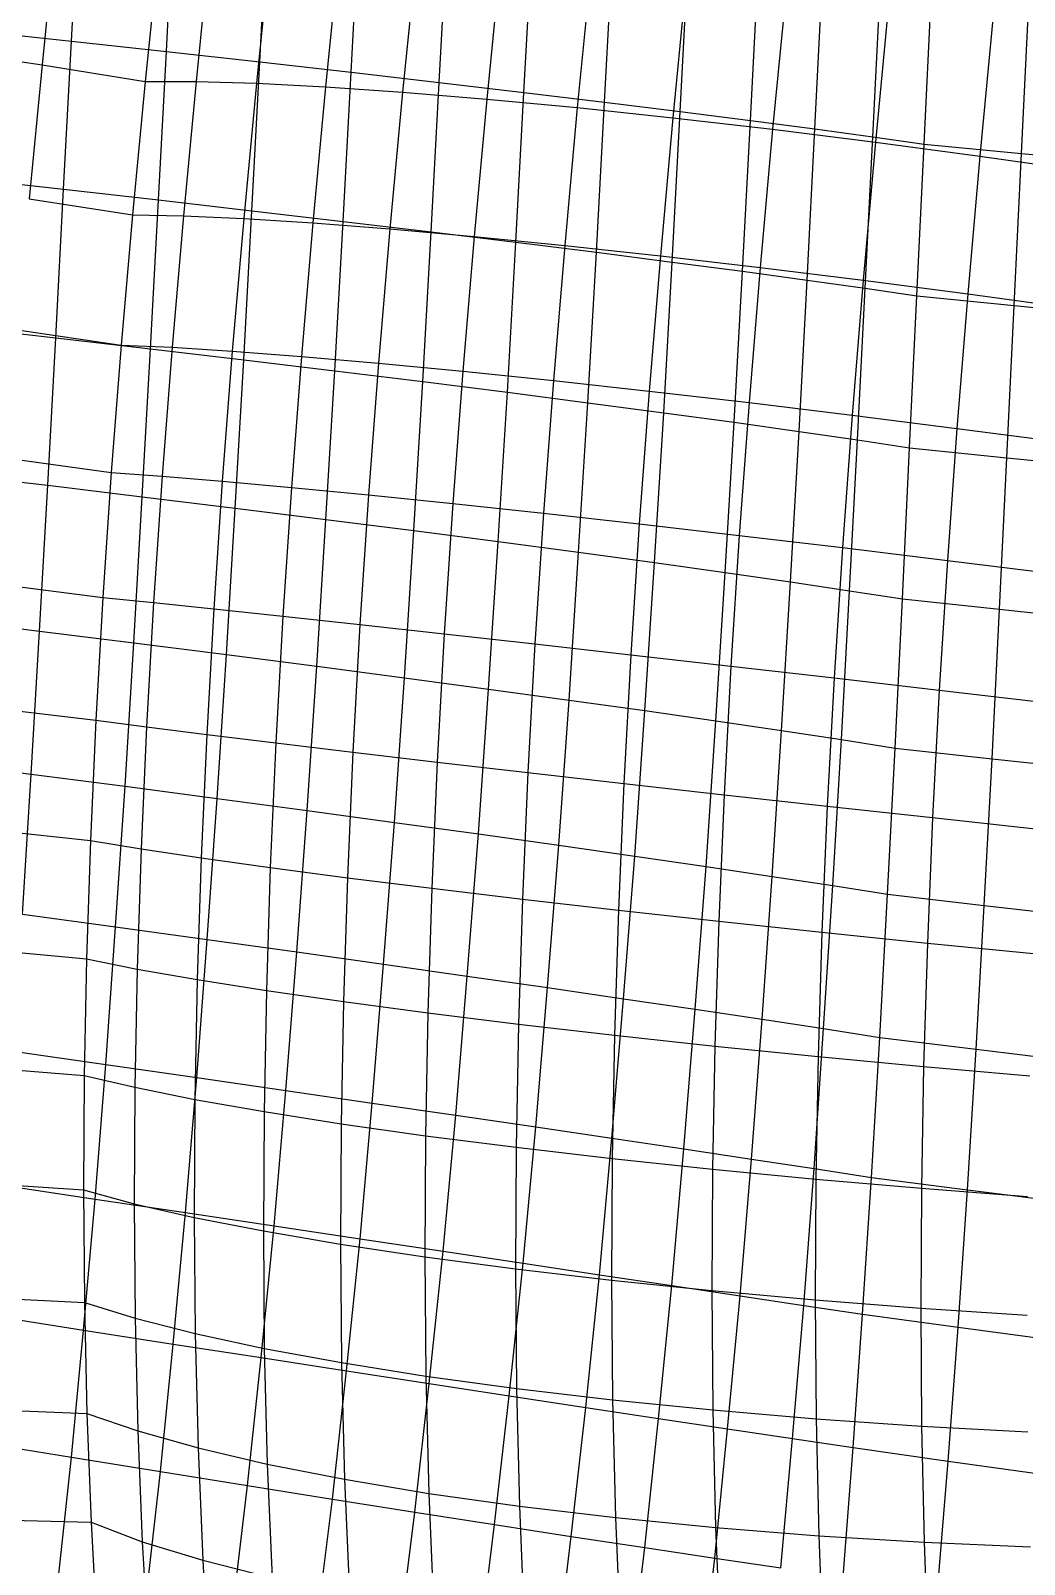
# Model space of a CAD drawing. Extents: x -429 to 429, y -1 to 209.
# Drawn here: x -267.84 to -247.91, y 50.21 to 80.99 of the extents above; entities that cross this region are included whole.
import ezdxf

# ---------------------------------------------------------------- set-up
doc = ezdxf.new("R2010")
doc.units = 0

msp = doc.modelspace()

# ---------------------------------------------------------------- linework, layer by layer
at = {"layer": 'default', "color": 3, "linetype": 'CONTINUOUS'}
for p, q in [((-267.019, 80.778, 86.203), (-266.864, 83.73, 86.238)), ((-265.114, 80.569, 85.945), (-264.958, 83.529, 85.987)), ((-263.24, 80.36, 85.526), (-263.083, 83.327, 85.571)), ((-261.411, 80.152, 84.947), (-261.253, 83.127, 84.996)), ((-259.641, 79.947, 84.213), (-259.482, 82.928, 84.264)), ((-257.942, 79.746, 83.33), (-257.783, 82.734, 83.381)), ((-256.328, 79.551, 82.304), (-256.169, 82.546, 82.354)), ((-254.81, 79.363, 81.143), (-254.652, 82.364, 81.192)), ((-253.4, 79.184, 79.856), (-253.243, 82.19, 79.901)), ((-252.108, 79.014, 78.451), (-251.954, 82.026, 78.493)), ((-250.943, 78.856, 76.94), (-250.794, 81.873, 76.978)), ((-249.916, 78.711, 75.333), (-249.772, 81.732, 75.368)), ((-249.916, 78.711, 75.333), (-249.772, 81.732, 75.368)), ((-247.961, 78.522, 75.333), (-247.817, 81.55, 75.375)), ((-268.94, 80.985, 86.296), (-267.019, 80.778, 86.203)), ((-267.176, 77.805, 86.164), (-267.019, 80.778, 86.203)), ((-267.019, 80.778, 86.203), (-265.114, 80.569, 85.945)), ((-265.272, 77.59, 85.901), (-265.114, 80.569, 85.945)), ((-265.114, 80.569, 85.945), (-263.24, 80.36, 85.526)), ((-263.4, 77.374, 85.477), (-263.24, 80.36, 85.526)), ((-263.24, 80.36, 85.526), (-261.411, 80.152, 84.947)), ((-261.572, 77.16, 84.895), (-261.411, 80.152, 84.947)), ((-261.411, 80.152, 84.947), (-259.641, 79.947, 84.213)), ((-259.803, 76.948, 84.16), (-259.641, 79.947, 84.213)), ((-259.641, 79.947, 84.213), (-257.942, 79.746, 83.33)), ((-258.105, 76.74, 83.277), (-257.942, 79.746, 83.33)), ((-257.942, 79.746, 83.33), (-256.328, 79.551, 82.304)), ((-256.49, 76.539, 82.251), (-256.328, 79.551, 82.304)), ((-256.328, 79.551, 82.304), (-254.81, 79.363, 81.143)), ((-254.972, 76.344, 81.092), (-254.81, 79.363, 81.143)), ((-254.81, 79.363, 81.143), (-253.4, 79.184, 79.856)), ((-253.559, 76.159, 79.807), (-253.4, 79.184, 79.856)), ((-253.4, 79.184, 79.856), (-252.108, 79.014, 78.451)), ((-252.264, 75.983, 78.406), (-252.108, 79.014, 78.451)), ((-252.108, 79.014, 78.451), (-250.943, 78.856, 76.94)), ((-251.096, 75.819, 76.899), (-250.943, 78.856, 76.94)), ((-250.943, 78.856, 76.94), (-249.916, 78.711, 75.333)), ((-250.062, 75.667, 75.296), (-249.916, 78.711, 75.333)), ((-250.062, 75.667, 75.296), (-249.916, 78.711, 75.333)), ((-249.916, 78.711, 75.333), (-247.961, 78.522, 75.333)), ((-248.108, 75.473, 75.289), (-247.961, 78.522, 75.333)), ((-247.961, 78.522, 75.333), (-246.015, 78.332, 75.165)), ((-269.097, 78.018, 86.265), (-267.176, 77.805, 86.164)), ((-267.334, 74.826, 86.124), (-267.176, 77.805, 86.164)), ((-267.176, 77.805, 86.164), (-265.272, 77.59, 85.901)), ((-265.433, 74.605, 85.853), (-265.272, 77.59, 85.901)), ((-265.272, 77.59, 85.901), (-263.4, 77.374, 85.477)), ((-263.563, 74.383, 85.422), (-263.4, 77.374, 85.477)), ((-263.4, 77.374, 85.477), (-261.572, 77.16, 84.895)), ((-261.738, 74.163, 84.836), (-261.572, 77.16, 84.895)), ((-261.572, 77.16, 84.895), (-259.803, 76.948, 84.16)), ((-259.97, 73.945, 84.098), (-259.803, 76.948, 84.16)), ((-259.803, 76.948, 84.16), (-258.105, 76.74, 83.277)), ((-258.274, 73.731, 83.214), (-258.105, 76.74, 83.277)), ((-258.105, 76.74, 83.277), (-256.49, 76.539, 82.251)), ((-256.66, 73.522, 82.19), (-256.49, 76.539, 82.251)), ((-256.49, 76.539, 82.251), (-254.972, 76.344, 81.092)), ((-255.14, 73.321, 81.034), (-254.972, 76.344, 81.092)), ((-254.972, 76.344, 81.092), (-253.559, 76.159, 79.807)), ((-253.725, 73.129, 79.753), (-253.559, 76.159, 79.807)), ((-253.559, 76.159, 79.807), (-252.264, 75.983, 78.406)), ((-252.425, 72.947, 78.357), (-252.264, 75.983, 78.406)), ((-252.264, 75.983, 78.406), (-251.096, 75.819, 76.899)), ((-251.25, 72.775, 76.856), (-251.096, 75.819, 76.899)), ((-251.096, 75.819, 76.899), (-250.062, 75.667, 75.296)), ((-250.208, 72.617, 75.26), (-250.062, 75.667, 75.296)), ((-250.208, 72.617, 75.26), (-250.062, 75.667, 75.296)), ((-250.062, 75.667, 75.296), (-248.108, 75.473, 75.289)), ((-248.255, 72.417, 75.242), (-248.108, 75.473, 75.289)), ((-248.108, 75.473, 75.289), (-246.163, 75.277, 75.115)), ((-269.254, 75.045, 86.235), (-267.334, 74.826, 86.124)), ((-267.495, 71.864, 86.073), (-267.334, 74.826, 86.124)), ((-267.334, 74.826, 86.124), (-265.433, 74.605, 85.853)), ((-265.599, 71.636, 85.784), (-265.433, 74.605, 85.853)), ((-265.433, 74.605, 85.853), (-263.563, 74.383, 85.422)), ((-263.736, 71.407, 85.341), (-263.563, 74.383, 85.422)), ((-263.563, 74.383, 85.422), (-261.738, 74.163, 84.836)), ((-261.917, 71.18, 84.747), (-261.738, 74.163, 84.836)), ((-261.738, 74.163, 84.836), (-259.97, 73.945, 84.098)), ((-260.154, 70.956, 84.005), (-259.97, 73.945, 84.098)), ((-259.97, 73.945, 84.098), (-258.274, 73.731, 83.214)), ((-258.461, 70.736, 83.12), (-258.274, 73.731, 83.214)), ((-258.274, 73.731, 83.214), (-256.66, 73.522, 82.19)), ((-256.849, 70.521, 82.1), (-256.66, 73.522, 82.19)), ((-256.66, 73.522, 82.19), (-255.14, 73.321, 81.034)), ((-255.327, 70.314, 80.95), (-255.14, 73.321, 81.034)), ((-255.14, 73.321, 81.034), (-253.725, 73.129, 79.753)), ((-253.908, 70.115, 79.678), (-253.725, 73.129, 79.753)), ((-253.725, 73.129, 79.753), (-252.425, 72.947, 78.357)), ((-252.6, 69.927, 78.293), (-252.425, 72.947, 78.357)), ((-252.425, 72.947, 78.357), (-251.25, 72.775, 76.856)), ((-251.412, 69.749, 76.805), (-251.25, 72.775, 76.856)), ((-251.25, 72.775, 76.856), (-250.208, 72.617, 75.26)), ((-250.353, 69.584, 75.224), (-250.208, 72.617, 75.26)), ((-250.353, 69.584, 75.224), (-250.208, 72.617, 75.26)), ((-250.208, 72.617, 75.26), (-248.255, 72.417, 75.242)), ((-248.404, 69.378, 75.183), (-248.255, 72.417, 75.242)), ((-248.255, 72.417, 75.242), (-246.311, 72.216, 75.059)), ((-269.41, 72.09, 86.205), (-267.495, 71.864, 86.073)), ((-267.657, 68.94, 86.016), (-267.495, 71.864, 86.073)), ((-267.495, 71.864, 86.073), (-265.599, 71.636, 85.784)), ((-265.768, 68.704, 85.711), (-265.599, 71.636, 85.784)), ((-265.599, 71.636, 85.784), (-263.736, 71.407, 85.341)), ((-263.91, 68.468, 85.255), (-263.736, 71.407, 85.341)), ((-263.736, 71.407, 85.341), (-261.917, 71.18, 84.747)), ((-262.097, 68.234, 84.652), (-261.917, 71.18, 84.747)), ((-261.917, 71.18, 84.747), (-260.154, 70.956, 84.005)), ((-260.34, 68.003, 83.906), (-260.154, 70.956, 84.005)), ((-260.154, 70.956, 84.005), (-258.461, 70.736, 83.12)), ((-258.651, 67.776, 83.021), (-258.461, 70.736, 83.12)), ((-258.461, 70.736, 83.12), (-256.849, 70.521, 82.1)), ((-257.039, 67.556, 82.004), (-256.849, 70.521, 82.1)), ((-256.849, 70.521, 82.1), (-255.327, 70.314, 80.95)), ((-255.517, 67.343, 80.86), (-255.327, 70.314, 80.95)), ((-255.327, 70.314, 80.95), (-253.908, 70.115, 79.678)), ((-254.093, 67.139, 79.597), (-253.908, 70.115, 79.678)), ((-253.908, 70.115, 79.678), (-252.6, 69.927, 78.293)), ((-252.776, 66.945, 78.224), (-252.6, 69.927, 78.293)), ((-252.6, 69.927, 78.293), (-251.412, 69.749, 76.805)), ((-251.576, 66.763, 76.749), (-251.412, 69.749, 76.805)), ((-251.412, 69.749, 76.805), (-250.353, 69.584, 75.224)), ((-250.5, 66.593, 75.182), (-250.353, 69.584, 75.224)), ((-250.5, 66.593, 75.182), (-250.353, 69.584, 75.224)), ((-250.353, 69.584, 75.224), (-248.404, 69.378, 75.183)), ((-248.554, 66.379, 75.12), (-248.404, 69.378, 75.183)), ((-248.404, 69.378, 75.183), (-246.466, 69.171, 74.983)), ((-269.567, 69.175, 86.17), (-267.657, 68.94, 86.016)), ((-267.825, 66.07, 85.944), (-267.657, 68.94, 86.016)), ((-267.657, 68.94, 86.016), (-265.768, 68.704, 85.711)), ((-265.943, 65.825, 85.617), (-265.768, 68.704, 85.711)), ((-265.768, 68.704, 85.711), (-263.91, 68.468, 85.255)), ((-264.094, 65.58, 85.146), (-263.91, 68.468, 85.255)), ((-263.91, 68.468, 85.255), (-262.097, 68.234, 84.652)), ((-262.289, 65.339, 84.533), (-262.097, 68.234, 84.652)), ((-262.097, 68.234, 84.652), (-260.34, 68.003, 83.906)), ((-260.538, 65.101, 83.781), (-260.34, 68.003, 83.906)), ((-260.34, 68.003, 83.906), (-258.651, 67.776, 83.021)), ((-258.853, 64.868, 82.896), (-258.651, 67.776, 83.021)), ((-258.651, 67.776, 83.021), (-257.039, 67.556, 82.004)), ((-257.244, 64.642, 81.882), (-257.039, 67.556, 82.004)), ((-257.039, 67.556, 82.004), (-255.517, 67.343, 80.86)), ((-255.719, 64.424, 80.746), (-255.517, 67.343, 80.86)), ((-255.517, 67.343, 80.86), (-254.093, 67.139, 79.597)), ((-254.289, 64.216, 79.495), (-254.093, 67.139, 79.597)), ((-254.093, 67.139, 79.597), (-252.776, 66.945, 78.224)), ((-252.963, 64.018, 78.137), (-252.776, 66.945, 78.224)), ((-252.776, 66.945, 78.224), (-251.576, 66.763, 76.749)), ((-251.747, 63.832, 76.678), (-251.576, 66.763, 76.749)), ((-251.576, 66.763, 76.749), (-250.5, 66.593, 75.182)), ((-250.65, 63.659, 75.129), (-250.5, 66.593, 75.182)), ((-250.65, 63.659, 75.129), (-250.5, 66.593, 75.182)), ((-250.5, 66.593, 75.182), (-248.554, 66.379, 75.12)), ((-269.728, 66.315, 86.124), (-267.825, 66.07, 85.944)), ((-248.71, 63.436, 75.04), (-248.554, 66.379, 75.12)), ((-248.554, 66.379, 75.12), (-246.622, 66.164, 74.902)), ((-268.003, 63.26, 85.847), (-267.825, 66.07, 85.944)), ((-267.825, 66.07, 85.944), (-265.943, 65.825, 85.617)), ((-266.132, 63.005, 85.491), (-265.943, 65.825, 85.617)), ((-265.943, 65.825, 85.617), (-264.094, 65.58, 85.146)), ((-264.295, 62.751, 84.998), (-264.094, 65.58, 85.146)), ((-264.094, 65.58, 85.146), (-262.289, 65.339, 84.533)), ((-262.5, 62.501, 84.371), (-262.289, 65.339, 84.533)), ((-262.289, 65.339, 84.533), (-260.538, 65.101, 83.781)), ((-260.758, 62.256, 83.612), (-260.538, 65.101, 83.781)), ((-260.538, 65.101, 83.781), (-258.853, 64.868, 82.896)), ((-259.079, 62.018, 82.726), (-258.853, 64.868, 82.896)), ((-258.853, 64.868, 82.896), (-257.244, 64.642, 81.882)), ((-257.472, 61.787, 81.718), (-257.244, 64.642, 81.882)), ((-257.244, 64.642, 81.882), (-255.719, 64.424, 80.746)), ((-255.945, 61.564, 80.593), (-255.719, 64.424, 80.746)), ((-255.719, 64.424, 80.746), (-254.289, 64.216, 79.495)), ((-254.508, 61.352, 79.358), (-254.289, 64.216, 79.495)), ((-254.289, 64.216, 79.495), (-252.963, 64.018, 78.137)), ((-253.168, 61.151, 78.019), (-252.963, 64.018, 78.137)), ((-252.963, 64.018, 78.137), (-251.747, 63.832, 76.678)), ((-251.932, 60.963, 76.584), (-251.747, 63.832, 76.678)), ((-251.747, 63.832, 76.678), (-250.65, 63.659, 75.129)), ((-250.807, 60.788, 75.06), (-250.65, 63.659, 75.129)), ((-250.807, 60.788, 75.06), (-250.65, 63.659, 75.129)), ((-250.65, 63.659, 75.129), (-248.71, 63.436, 75.04)), ((-248.875, 60.553, 74.934), (-248.71, 63.436, 75.04)), ((-248.71, 63.436, 75.04), (-246.784, 63.212, 74.8)), ((-268.003, 63.26, 85.847), (-266.132, 63.005, 85.491)), ((-266.331, 60.243, 85.348), (-266.132, 63.005, 85.491)), ((-266.132, 63.005, 85.491), (-264.295, 62.751, 84.998)), ((-264.504, 59.98, 84.834), (-264.295, 62.751, 84.998)), ((-264.295, 62.751, 84.998), (-262.5, 62.501, 84.371)), ((-262.719, 59.722, 84.193), (-262.5, 62.501, 84.371)), ((-262.5, 62.501, 84.371), (-260.758, 62.256, 83.612)), ((-260.985, 59.47, 83.427), (-260.758, 62.256, 83.612)), ((-260.758, 62.256, 83.612), (-259.079, 62.018, 82.726)), ((-259.312, 59.226, 82.54), (-259.079, 62.018, 82.726)), ((-259.079, 62.018, 82.726), (-257.472, 61.787, 81.718)), ((-257.707, 58.99, 81.536), (-257.472, 61.787, 81.718)), ((-257.472, 61.787, 81.718), (-255.945, 61.564, 80.593)), ((-256.178, 58.764, 80.422), (-255.945, 61.564, 80.593)), ((-255.945, 61.564, 80.593), (-254.508, 61.352, 79.358)), ((-254.733, 58.548, 79.201), (-254.508, 61.352, 79.358)), ((-254.508, 61.352, 79.358), (-253.168, 61.151, 78.019)), ((-253.38, 58.345, 77.881), (-253.168, 61.151, 78.019)), ((-253.168, 61.151, 78.019), (-251.932, 60.963, 76.584)), ((-252.124, 58.154, 76.468), (-251.932, 60.963, 76.584)), ((-251.932, 60.963, 76.584), (-250.807, 60.788, 75.06)), ((-250.974, 57.978, 74.97), (-250.807, 60.788, 75.06)), ((-250.974, 57.978, 74.97), (-250.807, 60.788, 75.06)), ((-250.807, 60.788, 75.06), (-248.875, 60.553, 74.934)), ((-268.191, 60.51, 85.731), (-266.331, 60.243, 85.348)), ((-249.049, 57.731, 74.808), (-248.875, 60.553, 74.934)), ((-248.875, 60.553, 74.934), (-246.959, 60.319, 74.665)), ((-266.544, 57.544, 85.173), (-266.331, 60.243, 85.348)), ((-266.331, 60.243, 85.348), (-264.504, 59.98, 84.834)), ((-264.729, 57.272, 84.636), (-264.504, 59.98, 84.834)), ((-264.504, 59.98, 84.834), (-262.719, 59.722, 84.193)), ((-262.956, 57.006, 83.979), (-262.719, 59.722, 84.193)), ((-262.719, 59.722, 84.193), (-260.985, 59.47, 83.427)), ((-261.231, 56.747, 83.205), (-260.985, 59.47, 83.427)), ((-260.985, 59.47, 83.427), (-259.312, 59.226, 82.54)), ((-259.564, 56.497, 82.316), (-259.312, 59.226, 82.54)), ((-259.312, 59.226, 82.54), (-257.707, 58.99, 81.536)), ((-257.961, 56.256, 81.319), (-257.707, 58.99, 81.536)), ((-257.707, 58.99, 81.536), (-256.178, 58.764, 80.422)), ((-256.429, 56.026, 80.215), (-256.178, 58.764, 80.422)), ((-256.178, 58.764, 80.422), (-254.733, 58.548, 79.201)), ((-254.976, 55.807, 79.012), (-254.733, 58.548, 79.201)), ((-254.733, 58.548, 79.201), (-253.38, 58.345, 77.881)), ((-253.608, 55.601, 77.713), (-253.38, 58.345, 77.881)), ((-253.38, 58.345, 77.881), (-252.124, 58.154, 76.468)), ((-252.331, 55.409, 76.326), (-252.124, 58.154, 76.468)), ((-252.124, 58.154, 76.468), (-250.974, 57.978, 74.97)), ((-251.151, 55.231, 74.855), (-250.974, 57.978, 74.97)), ((-251.151, 55.231, 74.855), (-250.974, 57.978, 74.97)), ((-250.974, 57.978, 74.97), (-249.049, 57.731, 74.808)), ((-268.392, 57.821, 85.587), (-266.544, 57.544, 85.173)), ((-266.776, 54.915, 84.96), (-266.544, 57.544, 85.173)), ((-266.544, 57.544, 85.173), (-264.729, 57.272, 84.636)), ((-249.236, 54.973, 74.653), (-249.049, 57.731, 74.808)), ((-249.049, 57.731, 74.808), (-247.143, 57.487, 74.51)), ((-264.976, 54.634, 84.395), (-264.729, 57.272, 84.636)), ((-264.729, 57.272, 84.636), (-262.956, 57.006, 83.979)), ((-263.215, 54.361, 83.719), (-262.956, 57.006, 83.979)), ((-262.956, 57.006, 83.979), (-261.231, 56.747, 83.205)), ((-261.502, 54.096, 82.935), (-261.231, 56.747, 83.205)), ((-261.231, 56.747, 83.205), (-259.564, 56.497, 82.316)), ((-259.841, 53.84, 82.045), (-259.564, 56.497, 82.316)), ((-259.564, 56.497, 82.316), (-257.961, 56.256, 81.319)), ((-258.24, 53.595, 81.053), (-257.961, 56.256, 81.319)), ((-257.961, 56.256, 81.319), (-256.429, 56.026, 80.215)), ((-256.705, 53.361, 79.964), (-256.429, 56.026, 80.215)), ((-256.429, 56.026, 80.215), (-254.976, 55.807, 79.012)), ((-255.242, 53.139, 78.78), (-254.976, 55.807, 79.012)), ((-254.976, 55.807, 79.012), (-253.608, 55.601, 77.713)), ((-253.857, 52.931, 77.508), (-253.608, 55.601, 77.713)), ((-253.608, 55.601, 77.713), (-252.331, 55.409, 76.326)), ((-252.554, 52.737, 76.151), (-252.331, 55.409, 76.326)), ((-252.331, 55.409, 76.326), (-251.151, 55.231, 74.855)), ((-268.608, 55.203, 85.411), (-266.776, 54.915, 84.96)), ((-251.339, 52.557, 74.715), (-251.151, 55.231, 74.855)), ((-251.339, 52.557, 74.715), (-251.151, 55.231, 74.855)), ((-251.151, 55.231, 74.855), (-249.236, 54.973, 74.653)), ((-267.021, 52.365, 84.719), (-266.776, 54.915, 84.96)), ((-266.776, 54.915, 84.96), (-264.976, 54.634, 84.395)), ((-249.437, 52.287, 74.464), (-249.236, 54.973, 74.653)), ((-249.236, 54.973, 74.653), (-247.34, 54.719, 74.323)), ((-265.236, 52.076, 84.127), (-264.976, 54.634, 84.395)), ((-264.976, 54.634, 84.395), (-263.215, 54.361, 83.719)), ((-263.489, 51.795, 83.432), (-263.215, 54.361, 83.719)), ((-263.215, 54.361, 83.719), (-261.502, 54.096, 82.935)), ((-261.785, 51.523, 82.637), (-261.502, 54.096, 82.935)), ((-261.502, 54.096, 82.935), (-259.841, 53.84, 82.045)), ((-260.131, 51.262, 81.745), (-259.841, 53.84, 82.045)), ((-259.841, 53.84, 82.045), (-258.24, 53.595, 81.053)), ((-258.532, 51.013, 80.76), (-258.24, 53.595, 81.053)), ((-258.24, 53.595, 81.053), (-256.705, 53.361, 79.964)), ((-256.994, 50.775, 79.683), (-256.705, 53.361, 79.964)), ((-256.705, 53.361, 79.964), (-255.242, 53.139, 78.78)), ((-255.52, 50.551, 78.52), (-255.242, 53.139, 78.78)), ((-255.242, 53.139, 78.78), (-253.857, 52.931, 77.508)), ((-254.117, 50.34, 77.273), (-253.857, 52.931, 77.508)), ((-253.857, 52.931, 77.508), (-252.554, 52.737, 76.151)), ((-268.838, 52.662, 85.208), (-267.021, 52.365, 84.719)), ((-252.789, 50.143, 75.947), (-252.554, 52.737, 76.151)), ((-252.554, 52.737, 76.151), (-251.339, 52.557, 74.715)), ((-267.285, 49.9, 84.443), (-267.021, 52.365, 84.719)), ((-267.021, 52.365, 84.719), (-265.236, 52.076, 84.127)), ((-251.541, 49.962, 74.546), (-251.339, 52.557, 74.715)), ((-251.541, 49.962, 74.546), (-251.339, 52.557, 74.715)), ((-251.339, 52.557, 74.715), (-249.437, 52.287, 74.464)), ((-265.516, 49.603, 83.82), (-265.236, 52.076, 84.127)), ((-265.236, 52.076, 84.127), (-263.489, 51.795, 83.432)), ((-249.651, 49.681, 74.247), (-249.437, 52.287, 74.464)), ((-249.437, 52.287, 74.464), (-247.555, 52.023, 74.096)), ((-263.782, 49.316, 83.104), (-263.489, 51.795, 83.432)), ((-263.489, 51.795, 83.432), (-261.785, 51.523, 82.637)), ((-262.09, 49.039, 82.298), (-261.785, 51.523, 82.637)), ((-261.785, 51.523, 82.637), (-260.131, 51.262, 81.745)), ((-260.442, 48.773, 81.404), (-260.131, 51.262, 81.745)), ((-260.131, 51.262, 81.745), (-258.532, 51.013, 80.76)), ((-258.845, 48.519, 80.424), (-258.532, 51.013, 80.76)), ((-258.532, 51.013, 80.76), (-256.994, 50.775, 79.683)), ((-257.302, 48.278, 79.362), (-256.994, 50.775, 79.683)), ((-256.994, 50.775, 79.683), (-255.52, 50.551, 78.52)), ((-255.817, 48.049, 78.22), (-255.52, 50.551, 78.52)), ((-255.52, 50.551, 78.52), (-254.117, 50.34, 77.273)), ((-254.395, 47.835, 77.001), (-254.117, 50.34, 77.273)), ((-254.117, 50.34, 77.273), (-252.789, 50.143, 75.947))]:
    msp.add_line(p, q, dxfattribs=at)
at = {"layer": 'default', "color": 5, "linetype": 'CONTINUOUS'}
for p, q in [((-267.326, 83.053, 47.547), (-267.609, 80.3, 47.249)), ((-265.259, 82.712, 47.607), (-265.539, 79.967, 47.31)), ((-265.259, 82.712, 47.607), (-265.539, 79.967, 47.31)), ((-264.238, 82.732, 45.711), (-264.518, 79.968, 45.41)), ((-263.028, 82.713, 43.931), (-263.308, 79.933, 43.627)), ((-261.643, 82.656, 42.288), (-261.922, 79.862, 41.981)), ((-260.097, 82.561, 40.799), (-260.376, 79.755, 40.49)), ((-258.409, 82.43, 39.481), (-258.687, 79.615, 39.17)), ((-256.597, 82.264, 38.349), (-256.873, 79.442, 38.036)), ((-254.681, 82.065, 37.416), (-254.956, 79.238, 37.102)), ((-252.683, 81.835, 36.692), (-252.955, 79.007, 36.376)), ((-250.625, 81.577, 36.184), (-250.895, 78.749, 35.868)), ((-248.531, 81.293, 35.9), (-248.797, 78.469, 35.584)), ((-269.678, 80.617, 47.412), (-267.609, 80.3, 47.249)), ((-267.609, 80.3, 47.249), (-267.868, 77.612, 46.99)), ((-267.609, 80.3, 47.249), (-265.539, 79.967, 47.31)), ((-265.539, 79.967, 47.31), (-265.794, 77.291, 47.051)), ((-265.539, 79.967, 47.31), (-265.794, 77.291, 47.051)), ((-265.539, 79.967, 47.31), (-264.518, 79.968, 45.41)), ((-264.518, 79.968, 45.41), (-264.773, 77.27, 45.148)), ((-264.518, 79.968, 45.41), (-263.308, 79.933, 43.627)), ((-263.308, 79.933, 43.627), (-263.564, 77.216, 43.362)), ((-263.308, 79.933, 43.627), (-261.922, 79.862, 41.981)), ((-261.922, 79.862, 41.981), (-262.178, 77.128, 41.714)), ((-261.922, 79.862, 41.981), (-260.376, 79.755, 40.49)), ((-260.376, 79.755, 40.49), (-260.631, 77.008, 40.22)), ((-260.376, 79.755, 40.49), (-258.687, 79.615, 39.17)), ((-258.687, 79.615, 39.17), (-258.941, 76.857, 38.898)), ((-258.687, 79.615, 39.17), (-256.873, 79.442, 38.036)), ((-256.873, 79.442, 38.036), (-257.126, 76.677, 37.763)), ((-256.873, 79.442, 38.036), (-254.956, 79.238, 37.102)), ((-254.956, 79.238, 37.102), (-255.207, 76.47, 36.827)), ((-254.956, 79.238, 37.102), (-252.955, 79.007, 36.376)), ((-252.955, 79.007, 36.376), (-253.205, 76.237, 36.101)), ((-252.955, 79.007, 36.376), (-250.895, 78.749, 35.868)), ((-250.895, 78.749, 35.868), (-251.142, 75.983, 35.593)), ((-250.895, 78.749, 35.868), (-248.797, 78.469, 35.584)), ((-248.797, 78.469, 35.584), (-249.041, 75.708, 35.308)), ((-248.797, 78.469, 35.584), (-246.686, 78.169, 35.525)), ((-267.868, 77.612, 46.99), (-265.794, 77.291, 47.051)), ((-265.794, 77.291, 47.051), (-266.021, 74.678, 46.836)), ((-265.794, 77.291, 47.051), (-266.021, 74.678, 46.836)), ((-265.794, 77.291, 47.051), (-264.773, 77.27, 45.148)), ((-264.773, 77.27, 45.148), (-265.002, 74.633, 44.93)), ((-264.773, 77.27, 45.148), (-263.564, 77.216, 43.362)), ((-263.564, 77.216, 43.362), (-263.793, 74.556, 43.142)), ((-263.564, 77.216, 43.362), (-262.178, 77.128, 41.714)), ((-262.178, 77.128, 41.714), (-262.407, 74.45, 41.49)), ((-262.178, 77.128, 41.714), (-260.631, 77.008, 40.22)), ((-260.631, 77.008, 40.22), (-260.86, 74.315, 39.995)), ((-260.631, 77.008, 40.22), (-258.941, 76.857, 38.898)), ((-258.941, 76.857, 38.898), (-259.169, 74.153, 38.671)), ((-258.941, 76.857, 38.898), (-257.126, 76.677, 37.763)), ((-257.126, 76.677, 37.763), (-257.353, 73.966, 37.535)), ((-257.126, 76.677, 37.763), (-255.207, 76.47, 36.827)), ((-255.207, 76.47, 36.827), (-255.432, 73.755, 36.598)), ((-255.207, 76.47, 36.827), (-253.205, 76.237, 36.101)), ((-253.205, 76.237, 36.101), (-253.428, 73.523, 35.871)), ((-253.205, 76.237, 36.101), (-251.142, 75.983, 35.593)), ((-251.142, 75.983, 35.593), (-251.363, 73.273, 35.363)), ((-251.142, 75.983, 35.593), (-249.041, 75.708, 35.308)), ((-249.041, 75.708, 35.308), (-249.259, 73.007, 35.078)), ((-249.041, 75.708, 35.308), (-246.926, 75.418, 35.25)), ((-268.099, 74.984, 46.775), (-266.021, 74.678, 46.836)), ((-266.021, 74.678, 46.836), (-266.221, 72.121, 46.668)), ((-266.021, 74.678, 46.836), (-266.221, 72.121, 46.668)), ((-266.021, 74.678, 46.836), (-265.002, 74.633, 44.93)), ((-265.002, 74.633, 44.93), (-265.202, 72.049, 44.76)), ((-265.002, 74.633, 44.93), (-263.793, 74.556, 43.142)), ((-263.793, 74.556, 43.142), (-263.993, 71.948, 42.969)), ((-263.793, 74.556, 43.142), (-262.407, 74.45, 41.49)), ((-262.407, 74.45, 41.49), (-262.607, 71.822, 41.315)), ((-262.407, 74.45, 41.49), (-260.86, 74.315, 39.995)), ((-260.86, 74.315, 39.995), (-261.06, 71.671, 39.817)), ((-260.86, 74.315, 39.995), (-259.169, 74.153, 38.671)), ((-259.169, 74.153, 38.671), (-259.369, 71.497, 38.492)), ((-259.169, 74.153, 38.671), (-257.353, 73.966, 37.535)), ((-257.353, 73.966, 37.535), (-257.552, 71.302, 37.355)), ((-257.353, 73.966, 37.535), (-255.432, 73.755, 36.598)), ((-255.432, 73.755, 36.598), (-255.63, 71.088, 36.417)), ((-255.432, 73.755, 36.598), (-253.428, 73.523, 35.871)), ((-253.428, 73.523, 35.871), (-253.624, 70.858, 35.69)), ((-253.428, 73.523, 35.871), (-251.363, 73.273, 35.363)), ((-251.363, 73.273, 35.363), (-251.556, 70.613, 35.182)), ((-251.363, 73.273, 35.363), (-249.259, 73.007, 35.078)), ((-249.259, 73.007, 35.078), (-249.45, 70.358, 34.897)), ((-249.259, 73.007, 35.078), (-247.141, 72.728, 35.02)), ((-268.302, 72.41, 46.606), (-266.221, 72.121, 46.668)), ((-266.221, 72.121, 46.668), (-266.39, 69.615, 46.55)), ((-266.221, 72.121, 46.668), (-266.39, 69.615, 46.55)), ((-266.221, 72.121, 46.668), (-265.202, 72.049, 44.76)), ((-265.202, 72.049, 44.76), (-265.373, 69.512, 44.638)), ((-265.202, 72.049, 44.76), (-263.993, 71.948, 42.969)), ((-263.993, 71.948, 42.969), (-264.164, 69.387, 42.845)), ((-263.993, 71.948, 42.969), (-262.607, 71.822, 41.315)), ((-262.607, 71.822, 41.315), (-262.779, 69.239, 41.19)), ((-262.607, 71.822, 41.315), (-261.06, 71.671, 39.817)), ((-261.06, 71.671, 39.817), (-261.232, 69.071, 39.691)), ((-261.06, 71.671, 39.817), (-259.369, 71.497, 38.492)), ((-259.369, 71.497, 38.492), (-259.54, 68.884, 38.365)), ((-259.369, 71.497, 38.492), (-257.552, 71.302, 37.355)), ((-257.552, 71.302, 37.355), (-257.722, 68.682, 37.227)), ((-257.552, 71.302, 37.355), (-255.63, 71.088, 36.417)), ((-255.63, 71.088, 36.417), (-255.799, 68.465, 36.288)), ((-255.63, 71.088, 36.417), (-253.624, 70.858, 35.69)), ((-253.624, 70.858, 35.69), (-253.791, 68.237, 35.561)), ((-253.624, 70.858, 35.69), (-251.556, 70.613, 35.182)), ((-251.556, 70.613, 35.182), (-251.722, 67.999, 35.052)), ((-251.556, 70.613, 35.182), (-249.45, 70.358, 34.897)), ((-249.45, 70.358, 34.897), (-249.613, 67.756, 34.768)), ((-249.45, 70.358, 34.897), (-247.329, 70.094, 34.84)), ((-268.475, 69.883, 46.487), (-266.39, 69.615, 46.55)), ((-266.39, 69.615, 46.55), (-266.53, 67.155, 46.481)), ((-266.39, 69.615, 46.55), (-266.53, 67.155, 46.481)), ((-266.39, 69.615, 46.55), (-265.373, 69.512, 44.638)), ((-265.373, 69.512, 44.638), (-265.513, 67.02, 44.569)), ((-265.373, 69.512, 44.638), (-264.164, 69.387, 42.845)), ((-264.164, 69.387, 42.845), (-264.305, 66.867, 42.774)), ((-264.164, 69.387, 42.845), (-262.779, 69.239, 41.19)), ((-262.779, 69.239, 41.19), (-262.92, 66.697, 41.118)), ((-262.779, 69.239, 41.19), (-261.232, 69.071, 39.691)), ((-261.232, 69.071, 39.691), (-261.373, 66.511, 39.618)), ((-261.232, 69.071, 39.691), (-259.54, 68.884, 38.365)), ((-259.54, 68.884, 38.365), (-259.681, 66.312, 38.291)), ((-259.54, 68.884, 38.365), (-257.722, 68.682, 37.227)), ((-257.722, 68.682, 37.227), (-257.862, 66.102, 37.152)), ((-257.722, 68.682, 37.227), (-255.799, 68.465, 36.288)), ((-255.799, 68.465, 36.288), (-255.938, 65.883, 36.213)), ((-255.799, 68.465, 36.288), (-253.791, 68.237, 35.561)), ((-253.791, 68.237, 35.561), (-253.929, 65.657, 35.485)), ((-253.791, 68.237, 35.561), (-251.722, 67.999, 35.052)), ((-251.722, 67.999, 35.052), (-251.858, 65.428, 34.977)), ((-251.722, 67.999, 35.052), (-249.613, 67.756, 34.768)), ((-249.613, 67.756, 34.768), (-249.748, 65.197, 34.692)), ((-249.613, 67.756, 34.768), (-247.489, 67.508, 34.711)), ((-268.618, 67.401, 46.418), (-266.53, 67.155, 46.481)), ((-266.53, 67.155, 46.481), (-266.639, 64.738, 46.465)), ((-266.53, 67.155, 46.481), (-266.639, 64.738, 46.465)), ((-266.53, 67.155, 46.481), (-265.513, 67.02, 44.569)), ((-265.513, 67.02, 44.569), (-265.623, 64.57, 44.551)), ((-265.513, 67.02, 44.569), (-264.305, 66.867, 42.774)), ((-264.305, 66.867, 42.774), (-264.416, 64.389, 42.756)), ((-264.305, 66.867, 42.774), (-262.92, 66.697, 41.118)), ((-262.92, 66.697, 41.118), (-263.031, 64.194, 41.099)), ((-262.92, 66.697, 41.118), (-261.373, 66.511, 39.618)), ((-261.373, 66.511, 39.618), (-261.483, 63.99, 39.599)), ((-261.373, 66.511, 39.618), (-259.681, 66.312, 38.291)), ((-259.681, 66.312, 38.291), (-259.791, 63.778, 38.271)), ((-259.681, 66.312, 38.291), (-257.862, 66.102, 37.152)), ((-257.862, 66.102, 37.152), (-257.972, 63.559, 37.132)), ((-257.862, 66.102, 37.152), (-255.938, 65.883, 36.213)), ((-255.938, 65.883, 36.213), (-256.047, 63.338, 36.193)), ((-255.938, 65.883, 36.213), (-253.929, 65.657, 35.485)), ((-253.929, 65.657, 35.485), (-254.037, 63.116, 35.465)), ((-253.929, 65.657, 35.485), (-251.858, 65.428, 34.977)), ((-251.858, 65.428, 34.977), (-251.965, 62.896, 34.956)), ((-251.858, 65.428, 34.977), (-249.748, 65.197, 34.692)), ((-268.729, 64.96, 46.402), (-266.639, 64.738, 46.465)), ((-249.748, 65.197, 34.692), (-249.852, 62.68, 34.672)), ((-249.748, 65.197, 34.692), (-247.621, 64.968, 34.636)), ((-266.639, 64.738, 46.465), (-266.717, 62.361, 46.501)), ((-266.639, 64.738, 46.465), (-266.717, 62.361, 46.501)), ((-266.639, 64.738, 46.465), (-265.623, 64.57, 44.551)), ((-265.623, 64.57, 44.551), (-265.701, 62.159, 44.588)), ((-265.623, 64.57, 44.551), (-264.416, 64.389, 42.756)), ((-264.416, 64.389, 42.756), (-264.494, 61.948, 42.793)), ((-264.416, 64.389, 42.756), (-263.031, 64.194, 41.099)), ((-263.031, 64.194, 41.099), (-263.109, 61.729, 41.136)), ((-263.031, 64.194, 41.099), (-261.483, 63.99, 39.599)), ((-261.483, 63.99, 39.599), (-261.562, 61.505, 39.636)), ((-261.483, 63.99, 39.599), (-259.791, 63.778, 38.271)), ((-259.791, 63.778, 38.271), (-259.87, 61.279, 38.308)), ((-259.791, 63.778, 38.271), (-257.972, 63.559, 37.132)), ((-257.972, 63.559, 37.132), (-258.05, 61.053, 37.169)), ((-257.972, 63.559, 37.132), (-256.047, 63.338, 36.193)), ((-256.047, 63.338, 36.193), (-256.125, 60.83, 36.23)), ((-256.047, 63.338, 36.193), (-254.037, 63.116, 35.465)), ((-254.037, 63.116, 35.465), (-254.114, 60.612, 35.502)), ((-254.037, 63.116, 35.465), (-251.965, 62.896, 34.956)), ((-251.965, 62.896, 34.956), (-252.041, 60.402, 34.993)), ((-251.965, 62.896, 34.956), (-249.852, 62.68, 34.672)), ((-268.808, 62.558, 46.439), (-266.717, 62.361, 46.501)), ((-249.852, 62.68, 34.672), (-249.927, 60.201, 34.708)), ((-249.852, 62.68, 34.672), (-247.724, 62.47, 34.616)), ((-266.717, 62.361, 46.501), (-266.763, 60.024, 46.591)), ((-266.717, 62.361, 46.501), (-266.763, 60.024, 46.591)), ((-266.717, 62.361, 46.501), (-265.701, 62.159, 44.588)), ((-265.701, 62.159, 44.588), (-265.747, 59.786, 44.679)), ((-265.701, 62.159, 44.588), (-264.494, 61.948, 42.793)), ((-264.494, 61.948, 42.793), (-264.541, 59.543, 42.885)), ((-264.494, 61.948, 42.793), (-263.109, 61.729, 41.136)), ((-263.109, 61.729, 41.136), (-263.156, 59.299, 41.229)), ((-263.109, 61.729, 41.136), (-261.562, 61.505, 39.636)), ((-261.562, 61.505, 39.636), (-261.609, 59.055, 39.73)), ((-261.562, 61.505, 39.636), (-259.87, 61.279, 38.308)), ((-259.87, 61.279, 38.308), (-259.916, 58.815, 38.403)), ((-259.87, 61.279, 38.308), (-258.05, 61.053, 37.169)), ((-258.05, 61.053, 37.169), (-258.097, 58.582, 37.264)), ((-258.05, 61.053, 37.169), (-256.125, 60.83, 36.23)), ((-256.125, 60.83, 36.23), (-256.171, 58.357, 36.325)), ((-256.125, 60.83, 36.23), (-254.114, 60.612, 35.502)), ((-254.114, 60.612, 35.502), (-254.16, 58.143, 35.597)), ((-254.114, 60.612, 35.502), (-252.041, 60.402, 34.993)), ((-252.041, 60.402, 34.993), (-252.086, 57.944, 35.087)), ((-252.041, 60.402, 34.993), (-249.927, 60.201, 34.708)), ((-268.856, 60.194, 46.53), (-266.763, 60.024, 46.591)), ((-266.763, 60.024, 46.591), (-266.776, 57.726, 46.736)), ((-266.763, 60.024, 46.591), (-266.776, 57.726, 46.736)), ((-266.763, 60.024, 46.591), (-265.747, 59.786, 44.679)), ((-249.927, 60.201, 34.708), (-249.971, 57.76, 34.802)), ((-249.927, 60.201, 34.708), (-247.797, 60.013, 34.651)), ((-265.747, 59.786, 44.679), (-265.761, 57.45, 44.826)), ((-265.747, 59.786, 44.679), (-264.541, 59.543, 42.885)), ((-264.541, 59.543, 42.885), (-264.555, 57.175, 43.034)), ((-264.541, 59.543, 42.885), (-263.156, 59.299, 41.229)), ((-263.156, 59.299, 41.229), (-263.17, 56.905, 41.38)), ((-263.156, 59.299, 41.229), (-261.609, 59.055, 39.73)), ((-261.609, 59.055, 39.73), (-261.623, 56.641, 39.882)), ((-261.609, 59.055, 39.73), (-259.916, 58.815, 38.403)), ((-259.916, 58.815, 38.403), (-259.93, 56.386, 38.556)), ((-259.916, 58.815, 38.403), (-258.097, 58.582, 37.264)), ((-258.097, 58.582, 37.264), (-258.111, 56.145, 37.418)), ((-258.097, 58.582, 37.264), (-256.171, 58.357, 36.325)), ((-256.171, 58.357, 36.325), (-256.185, 55.918, 36.479)), ((-256.171, 58.357, 36.325), (-254.16, 58.143, 35.597)), ((-268.87, 57.866, 46.676), (-266.776, 57.726, 46.736)), ((-254.16, 58.143, 35.597), (-254.173, 55.71, 35.751)), ((-254.16, 58.143, 35.597), (-252.086, 57.944, 35.087)), ((-252.086, 57.944, 35.087), (-252.099, 55.522, 35.241)), ((-252.086, 57.944, 35.087), (-249.971, 57.76, 34.802)), ((-266.776, 57.726, 46.736), (-265.761, 57.45, 44.826)), ((-266.776, 57.726, 46.736), (-266.758, 55.465, 46.935)), ((-266.776, 57.726, 46.736), (-266.758, 55.465, 46.935)), ((-249.971, 57.76, 34.802), (-249.985, 55.355, 34.954)), ((-249.971, 57.76, 34.802), (-247.841, 57.594, 34.744)), ((-265.761, 57.45, 44.826), (-264.555, 57.175, 43.034)), ((-265.761, 57.45, 44.826), (-265.743, 55.151, 45.029)), ((-264.555, 57.175, 43.034), (-263.17, 56.905, 41.38)), ((-264.555, 57.175, 43.034), (-264.536, 54.844, 43.241)), ((-263.17, 56.905, 41.38), (-261.623, 56.641, 39.882)), ((-263.17, 56.905, 41.38), (-263.151, 54.546, 41.589)), ((-261.623, 56.641, 39.882), (-259.93, 56.386, 38.556)), ((-261.623, 56.641, 39.882), (-261.604, 54.261, 40.093)), ((-259.93, 56.386, 38.556), (-258.111, 56.145, 37.418)), ((-259.93, 56.386, 38.556), (-259.912, 53.993, 38.769)), ((-258.111, 56.145, 37.418), (-256.185, 55.918, 36.479)), ((-258.111, 56.145, 37.418), (-258.092, 53.743, 37.632)), ((-256.185, 55.918, 36.479), (-254.173, 55.71, 35.751)), ((-256.185, 55.918, 36.479), (-256.166, 53.515, 36.693)), ((-254.173, 55.71, 35.751), (-252.099, 55.522, 35.241)), ((-254.173, 55.71, 35.751), (-254.155, 53.312, 35.965)), ((-268.851, 55.576, 46.878), (-266.758, 55.465, 46.935)), ((-266.758, 55.465, 46.935), (-265.743, 55.151, 45.029)), ((-266.758, 55.465, 46.935), (-266.707, 53.243, 47.19)), ((-266.758, 55.465, 46.935), (-266.707, 53.243, 47.19)), ((-252.099, 55.522, 35.241), (-249.985, 55.355, 34.954)), ((-252.099, 55.522, 35.241), (-252.081, 53.136, 35.454)), ((-265.743, 55.151, 45.029), (-264.536, 54.844, 43.241)), ((-265.743, 55.151, 45.029), (-265.687, 52.891, 45.292)), ((-249.985, 55.355, 34.954), (-247.853, 55.213, 34.895)), ((-249.985, 55.355, 34.954), (-249.966, 52.988, 35.166)), ((-264.536, 54.844, 43.241), (-263.151, 54.546, 41.589)), ((-264.536, 54.844, 43.241), (-264.478, 52.55, 43.511)), ((-263.151, 54.546, 41.589), (-261.604, 54.261, 40.093)), ((-263.151, 54.546, 41.589), (-263.091, 52.225, 41.866)), ((-261.604, 54.261, 40.093), (-259.912, 53.993, 38.769)), ((-261.604, 54.261, 40.093), (-261.543, 51.92, 40.375)), ((-259.912, 53.993, 38.769), (-258.092, 53.743, 37.632)), ((-259.912, 53.993, 38.769), (-259.851, 51.637, 39.055)), ((-258.092, 53.743, 37.632), (-256.166, 53.515, 36.693)), ((-258.092, 53.743, 37.632), (-258.032, 51.38, 37.92)), ((-268.799, 53.324, 47.141), (-266.707, 53.243, 47.19)), ((-266.707, 53.243, 47.19), (-265.687, 52.891, 45.292)), ((-266.707, 53.243, 47.19), (-266.624, 51.06, 47.499)), ((-266.707, 53.243, 47.19), (-266.624, 51.06, 47.499)), ((-256.166, 53.515, 36.693), (-254.155, 53.312, 35.965)), ((-256.166, 53.515, 36.693), (-256.108, 51.151, 36.982)), ((-254.155, 53.312, 35.965), (-252.081, 53.136, 35.454)), ((-254.155, 53.312, 35.965), (-254.099, 50.953, 36.252)), ((-252.081, 53.136, 35.454), (-249.966, 52.988, 35.166)), ((-252.081, 53.136, 35.454), (-252.027, 50.789, 35.738)), ((-249.966, 52.988, 35.166), (-247.836, 52.871, 35.105)), ((-249.966, 52.988, 35.166), (-249.915, 50.66, 35.446)), ((-265.687, 52.891, 45.292), (-264.478, 52.55, 43.511)), ((-265.687, 52.891, 45.292), (-265.598, 50.669, 45.612)), ((-264.478, 52.55, 43.511), (-263.091, 52.225, 41.866)), ((-264.478, 52.55, 43.511), (-264.384, 50.296, 43.841)), ((-263.091, 52.225, 41.866), (-261.543, 51.92, 40.375)), ((-263.091, 52.225, 41.866), (-262.995, 49.944, 42.205)), ((-261.543, 51.92, 40.375), (-259.851, 51.637, 39.055)), ((-261.543, 51.92, 40.375), (-261.445, 49.618, 40.721)), ((-259.851, 51.637, 39.055), (-258.032, 51.38, 37.92)), ((-259.851, 51.637, 39.055), (-259.753, 49.321, 39.406)), ((-268.713, 51.111, 47.461), (-266.624, 51.06, 47.499)), ((-258.032, 51.38, 37.92), (-256.108, 51.151, 36.982)), ((-258.032, 51.38, 37.92), (-257.936, 49.057, 38.274)), ((-256.108, 51.151, 36.982), (-254.099, 50.953, 36.252)), ((-256.108, 51.151, 36.982), (-256.014, 48.827, 37.337)), ((-266.624, 51.06, 47.499), (-265.598, 50.669, 45.612)), ((-266.624, 51.06, 47.499), (-266.51, 48.919, 47.86)), ((-266.624, 51.06, 47.499), (-266.51, 48.919, 47.86)), ((-254.099, 50.953, 36.252), (-252.027, 50.789, 35.738)), ((-254.099, 50.953, 36.252), (-254.008, 48.635, 36.606)), ((-252.027, 50.789, 35.738), (-249.915, 50.66, 35.446)), ((-252.027, 50.789, 35.738), (-251.939, 48.483, 36.087)), ((-265.598, 50.669, 45.612), (-264.384, 50.296, 43.841)), ((-265.598, 50.669, 45.612), (-265.477, 48.49, 45.986)), ((-249.915, 50.66, 35.446), (-247.786, 50.567, 35.378)), ((-249.915, 50.66, 35.446), (-249.831, 48.372, 35.788)), ((-264.384, 50.296, 43.841), (-262.995, 49.944, 42.205)), ((-264.384, 50.296, 43.841), (-264.258, 48.084, 44.227))]:
    msp.add_line(p, q, dxfattribs=at)

doc.saveas('drawing.dxf')
